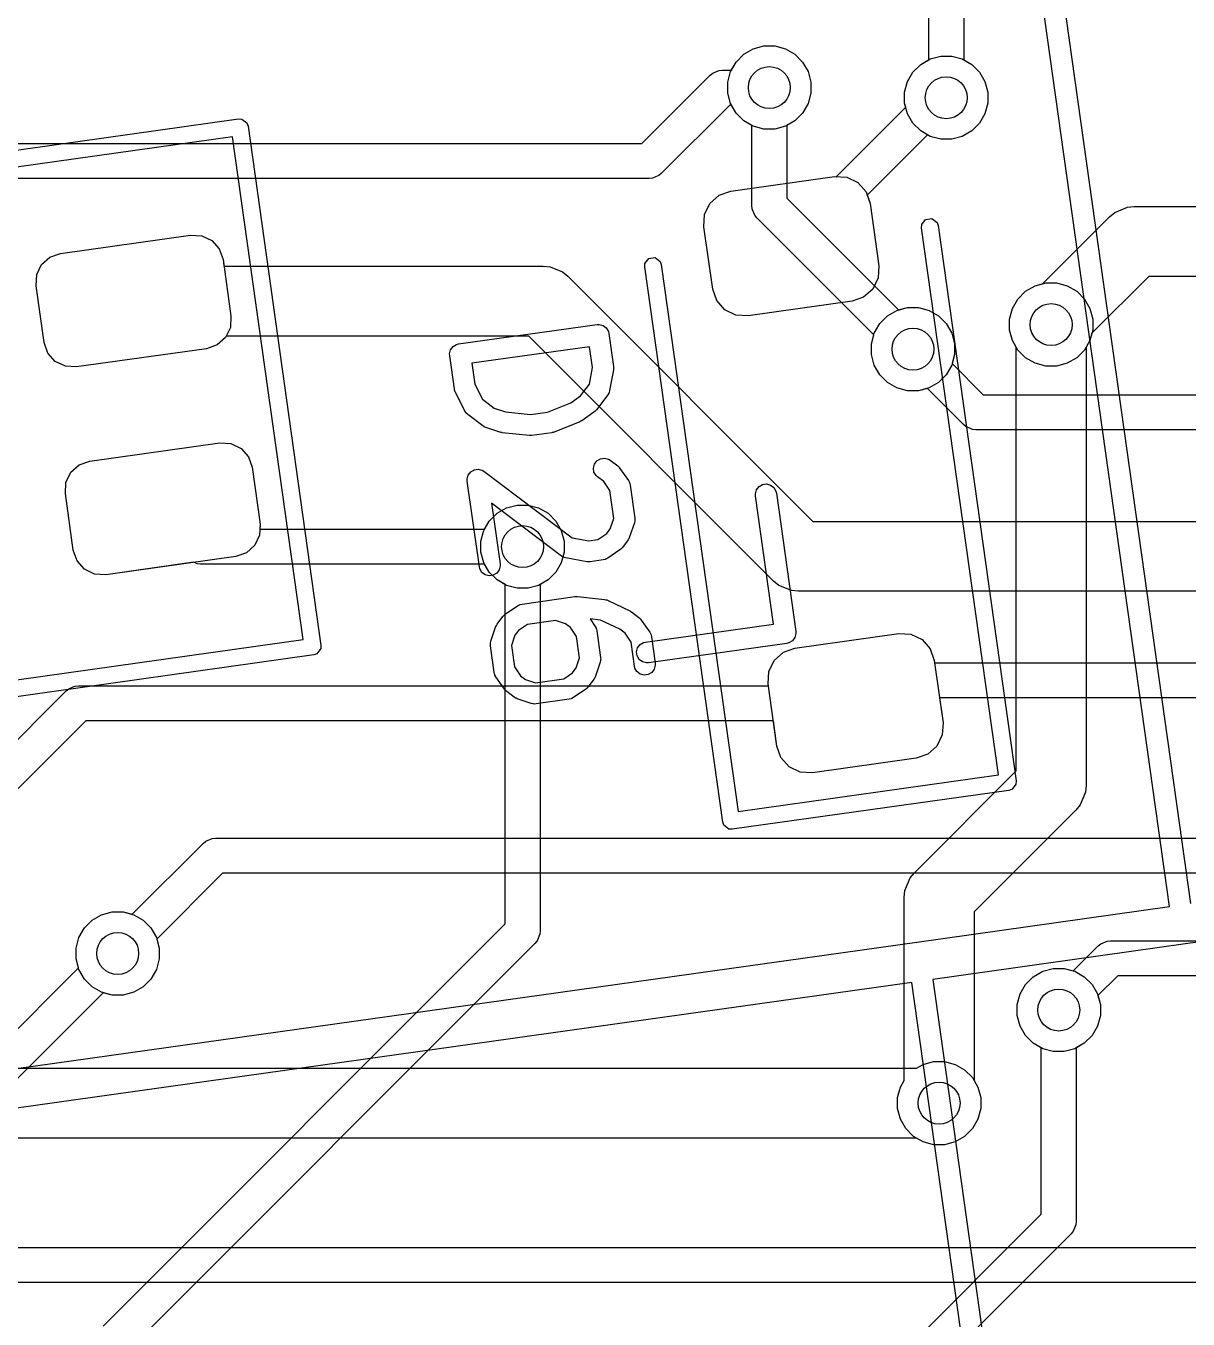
# Model space of a CAD drawing. Header units: millimetres. Extents: x 14 to 286, y -133 to -45.
# Drawn here: x 191.42 to 199.74, y -72.34 to -63.09 of the extents above; entities that cross this region are included whole.
import ezdxf

# ---------------------------------------------------------------- set-up
doc = ezdxf.new("R2010")
doc.units = ezdxf.units.MM
for name, color, linetype, true_color in [('B.Cu', 153, 'CONTINUOUS', 0x4d7fc4), ('F.Cu', 13, 'CONTINUOUS', 0xc83434), ('F.Mask', 201, 'CONTINUOUS', 0xd864ff), ('F.Paste', 253, 'CONTINUOUS', 0xb4a09a), ('F.Silkscreen', 41, 'CONTINUOUS', 0xf2eda1), ('User.Drawings', 9, 'CONTINUOUS', 0xc2c2c2)]:
    doc.layers.add(name, color=color, linetype=linetype, true_color=true_color)

msp = doc.modelspace()

# ---------------------------------------------------------------- linework, layer by layer
at = {"layer": 'B.Cu', "linetype": 'CONTINUOUS'}
for p, q in [((198.133, -61.4715), (198.133, -63.332822)), ((197.883, -63.332822), (197.883, -61.523276)), ((196.559672, -63.293494), (196.627495, -63.254336)), ((196.627495, -63.254336), (196.703142, -63.234067)), ((196.703142, -63.234067), (196.781458, -63.234067)), ((196.781458, -63.234067), (196.857105, -63.254336)), ((196.857105, -63.254336), (196.924928, -63.293494)), ((196.504294, -63.348872), (196.559672, -63.293494)), ((196.924928, -63.293494), (196.980306, -63.348872)), ((197.825372, -63.366094), (197.883, -63.332822)), ((198.133, -63.332822), (198.190628, -63.366094)), ((196.444867, -63.492342), (196.465136, -63.416695)), ((196.465136, -63.416695), (196.504294, -63.348872)), ((196.980306, -63.348872), (197.019464, -63.416695)), ((197.019464, -63.416695), (197.039733, -63.492342)), ((197.730836, -63.489295), (197.769994, -63.421472)), ((197.769994, -63.421472), (197.825372, -63.366094)), ((198.190628, -63.366094), (198.246006, -63.421472)), ((198.246006, -63.421472), (198.285164, -63.489295)), ((196.444867, -63.570658), (196.444867, -63.492342)), ((197.039733, -63.492342), (197.039733, -63.570658)), ((197.710567, -63.564942), (197.730836, -63.489295)), ((198.285164, -63.489295), (198.305433, -63.564942)), ((196.465136, -63.646305), (196.444867, -63.570658)), ((197.039733, -63.570658), (197.019464, -63.646305)), ((197.710567, -63.643258), (197.710567, -63.564942)), ((198.305433, -63.564942), (198.305433, -63.643258)), ((196.504294, -63.714128), (196.465136, -63.646305)), ((196.559672, -63.769506), (196.504294, -63.714128)), ((196.980306, -63.714128), (196.924928, -63.769506)), ((197.019464, -63.646305), (196.980306, -63.714128)), ((197.730836, -63.718905), (197.710567, -63.643258)), ((198.305433, -63.643258), (198.285164, -63.718905)), ((196.6173, -63.802777), (196.559672, -63.769506)), ((196.6173, -64.3743), (196.6173, -63.802777)), ((196.924928, -63.769506), (196.8673, -63.802777)), ((196.8673, -63.802777), (196.8673, -64.322524)), ((197.769994, -63.786728), (197.730836, -63.718905)), ((197.825372, -63.842106), (197.769994, -63.786728)), ((198.246006, -63.786728), (198.190628, -63.842106)), ((198.285164, -63.718905), (198.246006, -63.786728)), ((197.893195, -63.881264), (197.825372, -63.842106)), ((197.968842, -63.901533), (197.893195, -63.881264)), ((198.047158, -63.901533), (197.968842, -63.901533)), ((198.122805, -63.881264), (198.047158, -63.901533)), ((198.190628, -63.842106), (198.122805, -63.881264)), ((196.8673, -64.322524), (197.666765, -65.121989)), ((196.619702, -64.398686), (196.6173, -64.3743)), ((196.619702, -64.398687), (196.619702, -64.398686)), ((196.622977, -64.406592), (196.619702, -64.398687)), ((196.638366, -64.443746), (196.622977, -64.406592)), ((196.638371, -64.443751), (196.638366, -64.443746)), ((196.653912, -64.462688), (196.638371, -64.443751)), ((197.489989, -65.298765), (196.653912, -64.462688)), ((198.520694, -65.043672), (198.576072, -64.988294)), ((198.576072, -64.988294), (198.643895, -64.949136)), ((198.643895, -64.949136), (198.719542, -64.928867)), ((198.719542, -64.928867), (198.797858, -64.928867)), ((198.797858, -64.928867), (198.873505, -64.949136)), ((198.873505, -64.949136), (198.941328, -64.988294)), ((198.941328, -64.988294), (198.996706, -65.043672)), ((197.666765, -65.121989), (197.731042, -65.104767)), ((197.731042, -65.104767), (197.809358, -65.104767)), ((197.809358, -65.104767), (197.885005, -65.125036)), ((198.481536, -65.111495), (198.520694, -65.043672)), ((198.996706, -65.043672), (199.035864, -65.111495)), ((197.885005, -65.125036), (197.952828, -65.164194)), ((197.952828, -65.164194), (198.008206, -65.219572)), ((198.461267, -65.187142), (198.481536, -65.111495)), ((198.461267, -65.265458), (198.461267, -65.187142)), ((199.035864, -65.111495), (199.056133, -65.187142)), ((199.056133, -65.187142), (199.056133, -65.265458)), ((198.008206, -65.219572), (198.047364, -65.287395)), ((198.047364, -65.287395), (198.067633, -65.363042)), ((198.481536, -65.341105), (198.461267, -65.265458)), ((199.056133, -65.265458), (199.035864, -65.341105)), ((197.472767, -65.363042), (197.489989, -65.298765)), ((197.472767, -65.441358), (197.472767, -65.363042)), ((198.067633, -65.363042), (198.067633, -65.441358)), ((198.5087, -65.388153), (198.481536, -65.341105)), ((199.035864, -65.341105), (199.0087, -65.388153)), ((197.493036, -65.517005), (197.472767, -65.441358)), ((198.067633, -65.441358), (198.047364, -65.517005)), ((198.5087, -68.417346), (198.5087, -65.388153)), ((199.0087, -65.388153), (199.0087, -68.5209)), ((197.532194, -65.584828), (197.493036, -65.517005)), ((198.047364, -65.517005), (198.008206, -65.584828)), ((197.587572, -65.640206), (197.532194, -65.584828)), ((197.655395, -65.679364), (197.587572, -65.640206)), ((197.952828, -65.640206), (197.885005, -65.679364)), ((198.008206, -65.584828), (197.952828, -65.640206)), ((197.731042, -65.699633), (197.655395, -65.679364)), ((197.809358, -65.699633), (197.731042, -65.699633)), ((197.885005, -65.679364), (197.809358, -65.699633)), ((194.739094, -66.631472), (194.794472, -66.576094)), ((194.794472, -66.576094), (194.862295, -66.536936)), ((194.862295, -66.536936), (194.937942, -66.516667)), ((194.937942, -66.516667), (195.016258, -66.516667)), ((195.016258, -66.516667), (195.091905, -66.536936)), ((195.091905, -66.536936), (195.159728, -66.576094)), ((195.159728, -66.576094), (195.215106, -66.631472)), ((194.699936, -66.699295), (194.739094, -66.631472)), ((195.215106, -66.631472), (195.254264, -66.699295)), ((194.679667, -66.774942), (194.699936, -66.699295)), ((195.254264, -66.699295), (195.274533, -66.774942)), ((194.679667, -66.853258), (194.679667, -66.774942)), ((194.699936, -66.928905), (194.679667, -66.853258)), ((195.274533, -66.853258), (195.254264, -66.928905)), ((195.274533, -66.774942), (195.274533, -66.853258)), ((194.739094, -66.996728), (194.699936, -66.928905)), ((195.254264, -66.928905), (195.215106, -66.996728)), ((194.794472, -67.052106), (194.739094, -66.996728)), ((195.215106, -66.996728), (195.159728, -67.052106)), ((194.8521, -67.085377), (194.794472, -67.052106)), ((194.8521, -69.511124), (194.8521, -67.085377)), ((195.159728, -67.052106), (195.1021, -67.085377)), ((195.1021, -67.085377), (195.1021, -69.5629)), ((197.780323, -69.145723), (198.5087, -68.417346)), ((199.0087, -68.5209), (199.003897, -68.569662)), ((199.003897, -68.569672), (198.966568, -68.659792)), ((199.003897, -68.569662), (199.003897, -68.569672)), ((198.935477, -68.697676), (198.2071, -69.426053)), ((198.966568, -68.659792), (198.935477, -68.697676)), ((197.749237, -69.183602), (197.780323, -69.145723)), ((197.711904, -69.273727), (197.749233, -69.183607)), ((197.749233, -69.183607), (197.749237, -69.183602)), ((197.7071, -69.3225), (197.711904, -69.273727)), ((197.7071, -70.631746), (197.7071, -69.3225)), ((191.897872, -69.485594), (191.965695, -69.446436)), ((191.965695, -69.446436), (192.041342, -69.426167)), ((192.041342, -69.426167), (192.119658, -69.426167)), ((192.119658, -69.426167), (192.195305, -69.446436)), ((192.195305, -69.446436), (192.263128, -69.485594)), ((198.2071, -69.426053), (198.2071, -70.631746)), ((191.803336, -69.608795), (191.842494, -69.540972)), ((191.842494, -69.540972), (191.897872, -69.485594)), ((191.975534, -72.387689), (194.8521, -69.511124)), ((192.263128, -69.485594), (192.318506, -69.540972)), ((192.318506, -69.540972), (192.357664, -69.608795)), ((191.783067, -69.684442), (191.803336, -69.608795)), ((192.357664, -69.608795), (192.377933, -69.684442)), ((195.081028, -69.632351), (195.065488, -69.651288)), ((195.081034, -69.632346), (195.081028, -69.632351)), ((195.098521, -69.590128), (195.081034, -69.632346)), ((195.099698, -69.587287), (195.098521, -69.590128)), ((195.1021, -69.5629), (195.099698, -69.587286)), ((195.099698, -69.587286), (195.099698, -69.587287)), ((191.783067, -69.762758), (191.783067, -69.684442)), ((195.065488, -69.651288), (192.15231, -72.564465)), ((192.377933, -69.684442), (192.377933, -69.762758)), ((191.800289, -69.827033), (191.783067, -69.762758)), ((192.377933, -69.762758), (192.357664, -69.838405)), ((189.840112, -71.787212), (191.800289, -69.827033)), ((192.318506, -69.906228), (192.263128, -69.961606)), ((192.357664, -69.838405), (192.318506, -69.906228)), ((198.575294, -69.945372), (198.630672, -69.889994)), ((198.630672, -69.889994), (198.698495, -69.850836)), ((198.698495, -69.850836), (198.774142, -69.830567)), ((198.774142, -69.830567), (198.852458, -69.830567)), ((198.852458, -69.830567), (198.928105, -69.850836)), ((198.928105, -69.850836), (198.995928, -69.889994)), ((198.995928, -69.889994), (199.051306, -69.945372)), ((191.977066, -70.00381), (190.0535, -71.927376)), ((192.041342, -70.021033), (191.977066, -70.00381)), ((192.195305, -70.000764), (192.119658, -70.021033)), ((192.263128, -69.961606), (192.195305, -70.000764)), ((198.536136, -70.013195), (198.575294, -69.945372)), ((199.051306, -69.945372), (199.090464, -70.013195)), ((192.119658, -70.021033), (192.041342, -70.021033)), ((198.515867, -70.088842), (198.536136, -70.013195)), ((198.515867, -70.167158), (198.515867, -70.088842)), ((199.090464, -70.013195), (199.110733, -70.088842)), ((199.110733, -70.088842), (199.110733, -70.167158)), ((198.536136, -70.242805), (198.515867, -70.167158)), ((199.110733, -70.167158), (199.090464, -70.242805)), ((198.575294, -70.310628), (198.536136, -70.242805)), ((199.090464, -70.242805), (199.051306, -70.310628)), ((198.630672, -70.366006), (198.575294, -70.310628)), ((198.6883, -70.399277), (198.630672, -70.366006)), ((198.995928, -70.366006), (198.9383, -70.399277)), ((199.051306, -70.310628), (198.995928, -70.366006)), ((198.6883, -71.587423), (198.6883, -70.399277)), ((198.9383, -70.399277), (198.9383, -71.6392)), ((197.679936, -70.678795), (197.7071, -70.631746)), ((198.2071, -70.631746), (198.234264, -70.678795)), ((197.659667, -70.754442), (197.679936, -70.678795)), ((198.234264, -70.678795), (198.254533, -70.754442)), ((197.659667, -70.832758), (197.659667, -70.754442)), ((197.679936, -70.908405), (197.659667, -70.832758)), ((198.254533, -70.832758), (198.234264, -70.908405)), ((198.254533, -70.754442), (198.254533, -70.832758)), ((197.719094, -70.976228), (197.679936, -70.908405)), ((198.234264, -70.908405), (198.195106, -70.976228)), ((197.774472, -71.031606), (197.719094, -70.976228)), ((198.195106, -70.976228), (198.139728, -71.031606)), ((197.842295, -71.070764), (197.774472, -71.031606)), ((197.917942, -71.091033), (197.842295, -71.070764)), ((197.996258, -71.091033), (197.917942, -71.091033)), ((198.071905, -71.070764), (197.996258, -71.091033)), ((198.139728, -71.031606), (198.071905, -71.070764)), ((197.586512, -72.689212), (198.6883, -71.587423)), ((198.935898, -71.663587), (198.917234, -71.708646)), ((198.9383, -71.6392), (198.935898, -71.663586)), ((198.935898, -71.663586), (198.935898, -71.663587)), ((198.901689, -71.727588), (197.7999, -72.829376)), ((198.917234, -71.708646), (198.901689, -71.727588))]:
    msp.add_line(p, q, dxfattribs=at)
at = {"layer": 'B.Cu'}
for centre in [(196.7423, -63.5315), (198.008, -63.6041), (198.7587, -65.2263), (197.7702, -65.4022), (194.9771, -66.8141), (192.0805, -69.7236), (198.8133, -70.128), (197.9571, -70.7936)]:
    msp.add_circle(centre, 0.15, dxfattribs=at)
at = {"layer": 'F.Cu', "linetype": 'CONTINUOUS'}
for p, q in [((196.559672, -63.293494), (196.627495, -63.254336)), ((196.627495, -63.254336), (196.703142, -63.234067)), ((196.703142, -63.234067), (196.781458, -63.234067)), ((196.781458, -63.234067), (196.857105, -63.254336)), ((196.857105, -63.254336), (196.924928, -63.293494)), ((196.504294, -63.348872), (196.559672, -63.293494)), ((196.924928, -63.293494), (196.980306, -63.348872)), ((197.825372, -63.366094), (197.893195, -63.326936)), ((197.893195, -63.326936), (197.968842, -63.306667)), ((197.968842, -63.306667), (198.047158, -63.306667)), ((198.047158, -63.306667), (198.122805, -63.326936)), ((198.122805, -63.326936), (198.190628, -63.366094)), ((196.319211, -63.443112), (196.338153, -63.427567)), ((196.338153, -63.427567), (196.338154, -63.427566)), ((196.338154, -63.427566), (196.365353, -63.4163)), ((196.365353, -63.4163), (196.383213, -63.408902)), ((196.383213, -63.408902), (196.383214, -63.408902)), ((196.383214, -63.408902), (196.4076, -63.4065)), ((196.4076, -63.4065), (196.471022, -63.4065)), ((196.471022, -63.4065), (196.504294, -63.348872)), ((196.980306, -63.348872), (197.019464, -63.416695)), ((197.019464, -63.416695), (197.039733, -63.492342)), ((197.730836, -63.489295), (197.769994, -63.421472)), ((197.769994, -63.421472), (197.825372, -63.366094)), ((198.190628, -63.366094), (198.246006, -63.421472)), ((198.246006, -63.421472), (198.285164, -63.489295)), ((195.831224, -63.9311), (196.319211, -63.443112)), ((197.039733, -63.492342), (197.039733, -63.570658)), ((197.710567, -63.564942), (197.730836, -63.489295)), ((198.285164, -63.489295), (198.305433, -63.564942)), ((197.039733, -63.570658), (197.019464, -63.646305)), ((197.710567, -63.643258), (197.710567, -63.564942)), ((198.305433, -63.564942), (198.305433, -63.643258)), ((196.459377, -63.6565), (195.971388, -64.144488)), ((196.471022, -63.6565), (196.459377, -63.6565)), ((196.504294, -63.714128), (196.471022, -63.6565)), ((196.559672, -63.769506), (196.504294, -63.714128)), ((196.980306, -63.714128), (196.924928, -63.769506)), ((197.019464, -63.646305), (196.980306, -63.714128)), ((197.220811, -64.168912), (197.718153, -63.67157)), ((197.718153, -63.67157), (197.710567, -63.643258)), ((198.305433, -63.643258), (198.285164, -63.718905)), ((196.627495, -63.808664), (196.559672, -63.769506)), ((196.703142, -63.828933), (196.627495, -63.808664)), ((196.857105, -63.808664), (196.781458, -63.828933)), ((196.924928, -63.769506), (196.857105, -63.808664)), ((198.246006, -63.786728), (198.190628, -63.842106)), ((198.285164, -63.718905), (198.246006, -63.786728)), ((196.781458, -63.828933), (196.703142, -63.828933)), ((197.873425, -63.86985), (197.442587, -64.300688)), ((197.893195, -63.881264), (197.873425, -63.86985)), ((197.968842, -63.901533), (197.893195, -63.881264)), ((198.047158, -63.901533), (197.968842, -63.901533)), ((198.122805, -63.881264), (198.047158, -63.901533)), ((198.190628, -63.842106), (198.122805, -63.881264)), ((187.7424, -63.9311), (195.831224, -63.9311)), ((195.907386, -64.178698), (195.883, -64.1811)), ((195.907387, -64.178698), (195.907386, -64.178698)), ((195.927417, -64.170401), (195.907387, -64.178698)), ((195.952446, -64.160034), (195.927417, -64.170401)), ((195.952451, -64.160028), (195.952446, -64.160034)), ((195.971388, -64.144488), (195.952451, -64.160028)), ((196.466386, -64.272627), (197.209087, -64.168247)), ((197.209087, -64.168247), (197.220811, -64.168912)), ((195.883, -64.1811), (187.794176, -64.1811)), ((196.383503, -64.301571), (196.466386, -64.272627)), ((196.279866, -64.439102), (196.318007, -64.360029)), ((196.318007, -64.360029), (196.383503, -64.301571)), ((197.442587, -64.300688), (197.463211, -64.359744)), ((197.463211, -64.359744), (197.525839, -64.805364)), ((196.274889, -64.526752), (196.279866, -64.439102)), ((198.69637, -64.935075), (199.176324, -64.455123)), ((199.176324, -64.455123), (199.214208, -64.424032)), ((199.214208, -64.424032), (199.304328, -64.386703)), ((199.304328, -64.386703), (199.304337, -64.386703)), ((199.304337, -64.386703), (199.3531, -64.3819)), ((199.3531, -64.3819), (205.242956, -64.3819)), ((196.337517, -64.972372), (196.274889, -64.526752)), ((191.671614, -64.717453), (192.602466, -64.586631)), ((192.602466, -64.586631), (192.682324, -64.591166)), ((192.682324, -64.591166), (192.754369, -64.625915)), ((192.754369, -64.625915), (192.80763, -64.68559)), ((191.596099, -64.743825), (191.671614, -64.717453)), ((192.80763, -64.68559), (192.834001, -64.761105)), ((191.501675, -64.869131), (191.536424, -64.797086)), ((191.536424, -64.797086), (191.596099, -64.743825)), ((192.834001, -64.761105), (192.840606, -64.8081)), ((192.840606, -64.8081), (195.1247, -64.8081)), ((195.1247, -64.8081), (195.173473, -64.812904)), ((195.173473, -64.812904), (195.263593, -64.850233)), ((197.525839, -64.805364), (197.520862, -64.893014)), ((191.49714, -64.948989), (191.501675, -64.869131)), ((195.263593, -64.850233), (195.263597, -64.850237)), ((195.263597, -64.850237), (195.301477, -64.881323)), ((195.301477, -64.881323), (197.053554, -66.6334)), ((197.520862, -64.893014), (197.482721, -64.972087)), ((199.456653, -64.8819), (199.049924, -65.288629)), ((205.259394, -64.8819), (199.456653, -64.8819)), ((191.554201, -65.354999), (191.49714, -64.948989)), ((196.366461, -65.055255), (196.337517, -64.972372)), ((197.482721, -64.972087), (197.417225, -65.030545)), ((198.520694, -65.043672), (198.576072, -64.988294)), ((198.576072, -64.988294), (198.643895, -64.949136)), ((198.643895, -64.949136), (198.69637, -64.935075)), ((196.424919, -65.120751), (196.366461, -65.055255)), ((197.334342, -65.059489), (196.591641, -65.163869)), ((197.417225, -65.030545), (197.334342, -65.059489)), ((197.655395, -65.125036), (197.731042, -65.104767)), ((197.731042, -65.104767), (197.809358, -65.104767)), ((197.809358, -65.104767), (197.885005, -65.125036)), ((198.481536, -65.111495), (198.520694, -65.043672)), ((196.503992, -65.158892), (196.424919, -65.120751)), ((196.591641, -65.163869), (196.503992, -65.158892)), ((197.532194, -65.219572), (197.587572, -65.164194)), ((197.587572, -65.164194), (197.655395, -65.125036)), ((197.885005, -65.125036), (197.952828, -65.164194)), ((197.952828, -65.164194), (198.008206, -65.219572)), ((198.461267, -65.187142), (198.481536, -65.111495)), ((198.461267, -65.265458), (198.461267, -65.187142)), ((197.472767, -65.363042), (197.493036, -65.287395)), ((197.493036, -65.287395), (197.532194, -65.219572)), ((198.008206, -65.219572), (198.047364, -65.287395)), ((198.047364, -65.287395), (198.067633, -65.363042)), ((198.481536, -65.341105), (198.461267, -65.265458)), ((199.049924, -65.288629), (199.035864, -65.341105)), ((191.580572, -65.430514), (191.554201, -65.354999)), ((192.792103, -65.372279), (192.716588, -65.398651)), ((192.851778, -65.319018), (192.792103, -65.372279)), ((192.857044, -65.3081), (192.851778, -65.319018)), ((195.021146, -65.3081), (192.857044, -65.3081)), ((196.773223, -67.060177), (195.021146, -65.3081)), ((197.472767, -65.441358), (197.472767, -65.363042)), ((198.067633, -65.363042), (198.067633, -65.441358)), ((198.520694, -65.408928), (198.481536, -65.341105)), ((199.035864, -65.341105), (198.996706, -65.408928)), ((191.633833, -65.490189), (191.580572, -65.430514)), ((192.716588, -65.398651), (191.785736, -65.529473)), ((197.493036, -65.517005), (197.472767, -65.441358)), ((198.067633, -65.441358), (198.05041, -65.505634)), ((198.576072, -65.464306), (198.520694, -65.408928)), ((198.643895, -65.503464), (198.576072, -65.464306)), ((198.941328, -65.464306), (198.873505, -65.503464)), ((198.996706, -65.408928), (198.941328, -65.464306)), ((191.705878, -65.524938), (191.633833, -65.490189)), ((191.785736, -65.529473), (191.705878, -65.524938)), ((197.532194, -65.584828), (197.493036, -65.517005)), ((198.05041, -65.505634), (198.272777, -65.728)), ((198.719542, -65.523733), (198.643895, -65.503464)), ((198.797858, -65.523733), (198.719542, -65.523733)), ((198.873505, -65.503464), (198.797858, -65.523733)), ((197.587572, -65.640206), (197.532194, -65.584828)), ((197.655395, -65.679364), (197.587572, -65.640206)), ((197.731042, -65.699633), (197.655395, -65.679364)), ((197.809358, -65.699633), (197.731042, -65.699633)), ((197.873634, -65.68241), (197.809358, -65.699633)), ((198.132611, -65.941388), (197.873634, -65.68241)), ((198.272777, -65.728), (209.695824, -65.728)), ((198.151553, -65.956933), (198.132611, -65.941388)), ((198.151554, -65.956934), (198.151553, -65.956933)), ((198.177949, -65.967866), (198.151554, -65.956934)), ((198.196613, -65.975598), (198.177949, -65.967866)), ((198.196614, -65.975598), (198.196613, -65.975598)), ((198.221, -65.978), (198.196614, -65.975598)), ((209.7476, -65.978), (198.221, -65.978)), ((191.880373, -66.202855), (192.811225, -66.072033)), ((192.811225, -66.072033), (192.891083, -66.076568)), ((192.891083, -66.076568), (192.963128, -66.111317)), ((192.963128, -66.111317), (193.016389, -66.170992)), ((191.804858, -66.229227), (191.880373, -66.202855)), ((193.016389, -66.170992), (193.04276, -66.246507)), ((191.710434, -66.354533), (191.745183, -66.282488)), ((191.745183, -66.282488), (191.804858, -66.229227)), ((193.04276, -66.246507), (193.099821, -66.652517)), ((191.705899, -66.434391), (191.710434, -66.354533)), ((191.76296, -66.840401), (191.705899, -66.434391)), ((194.739094, -66.631472), (194.794472, -66.576094)), ((194.794472, -66.576094), (194.862295, -66.536936)), ((194.862295, -66.536936), (194.937942, -66.516667)), ((194.937942, -66.516667), (195.016258, -66.516667)), ((195.016258, -66.516667), (195.091905, -66.536936)), ((195.091905, -66.536936), (195.159728, -66.576094)), ((195.159728, -66.576094), (195.215106, -66.631472)), ((193.099821, -66.652517), (193.097744, -66.6891)), ((194.705822, -66.6891), (194.739094, -66.631472)), ((195.215106, -66.631472), (195.254264, -66.699295)), ((197.053554, -66.6334), (212.907646, -66.6334)), ((193.097744, -66.6891), (194.705822, -66.6891)), ((195.254264, -66.699295), (195.274533, -66.774942)), ((191.789331, -66.915916), (191.76296, -66.840401)), ((195.274533, -66.853258), (195.254264, -66.928905)), ((195.274533, -66.774942), (195.274533, -66.853258)), ((191.842592, -66.975591), (191.789331, -66.915916)), ((192.624196, -66.926376), (191.994495, -67.014875)), ((192.649113, -66.936698), (192.624196, -66.926376)), ((192.649114, -66.936698), (192.649113, -66.936698)), ((192.6735, -66.9391), (192.649114, -66.936698)), ((194.705822, -66.9391), (192.6735, -66.9391)), ((194.739094, -66.996728), (194.705822, -66.9391)), ((195.254264, -66.928905), (195.215106, -66.996728)), ((191.914637, -67.01034), (191.842592, -66.975591)), ((191.994495, -67.014875), (191.914637, -67.01034)), ((194.794472, -67.052106), (194.739094, -66.996728)), ((195.215106, -66.996728), (195.159728, -67.052106)), ((194.862295, -67.091264), (194.794472, -67.052106)), ((194.937942, -67.111533), (194.862295, -67.091264)), ((195.016258, -67.111533), (194.937942, -67.111533)), ((195.091905, -67.091264), (195.016258, -67.111533)), ((195.159728, -67.052106), (195.091905, -67.091264)), ((196.811102, -67.091262), (196.773223, -67.060177)), ((196.811107, -67.091267), (196.811102, -67.091262)), ((196.901227, -67.128596), (196.811107, -67.091267)), ((196.95, -67.1334), (196.901227, -67.128596)), ((212.907646, -67.1334), (196.95, -67.1334)), ((196.925658, -67.540511), (197.668359, -67.436131)), ((197.668359, -67.436131), (197.756008, -67.441108)), ((197.756008, -67.441108), (197.835081, -67.479249)), ((197.835081, -67.479249), (197.893539, -67.544745)), ((196.777279, -67.627913), (196.842775, -67.569455)), ((196.842775, -67.569455), (196.925658, -67.540511)), ((197.893539, -67.544745), (197.922483, -67.627628)), ((196.739138, -67.706986), (196.777279, -67.627913)), ((197.922483, -67.627628), (197.925079, -67.6461)), ((197.925079, -67.6461), (213.880624, -67.6461)), ((196.734161, -67.794636), (196.739138, -67.706986)), ((188.928524, -70.6289), (191.711911, -67.845512)), ((191.711911, -67.845512), (191.730853, -67.829967)), ((191.730853, -67.829967), (191.730854, -67.829966)), ((191.730854, -67.829966), (191.76188, -67.817115)), ((191.76188, -67.817115), (191.775913, -67.811302)), ((191.775913, -67.811302), (191.775914, -67.811302)), ((191.775914, -67.811302), (191.8003, -67.8089)), ((191.8003, -67.8089), (196.736166, -67.8089)), ((196.736166, -67.8089), (196.734161, -67.794636)), ((213.9324, -67.8961), (197.960214, -67.8961)), ((197.960214, -67.8961), (197.985111, -68.073248)), ((191.852077, -68.0589), (189.068688, -70.842288)), ((196.771301, -68.0589), (191.852077, -68.0589)), ((196.796789, -68.240256), (196.771301, -68.0589)), ((197.985111, -68.073248), (197.980134, -68.160898)), ((196.825733, -68.323139), (196.796789, -68.240256)), ((197.941993, -68.239971), (197.876497, -68.298429)), ((197.980134, -68.160898), (197.941993, -68.239971)), ((196.884191, -68.388635), (196.825733, -68.323139)), ((197.793614, -68.327373), (197.050913, -68.431753)), ((197.876497, -68.298429), (197.793614, -68.327373)), ((196.963264, -68.426776), (196.884191, -68.388635)), ((197.050913, -68.431753), (196.963264, -68.426776)), ((192.183934, -69.443389), (192.691212, -68.936111)), ((192.691212, -68.936111), (192.710154, -68.920566)), ((192.710154, -68.920566), (192.755214, -68.901902)), ((192.755214, -68.901902), (192.7796, -68.8995)), ((192.7796, -68.8995), (225.418824, -68.8995)), ((192.831377, -69.1495), (192.36071, -69.620165)), ((225.4706, -69.1495), (192.831377, -69.1495)), ((191.897872, -69.485594), (191.965695, -69.446436)), ((191.965695, -69.446436), (192.041342, -69.426167)), ((192.041342, -69.426167), (192.119658, -69.426167)), ((192.119658, -69.426167), (192.183934, -69.443389)), ((191.803336, -69.608795), (191.842494, -69.540972)), ((191.842494, -69.540972), (191.897872, -69.485594)), ((191.783067, -69.684442), (191.803336, -69.608795)), ((192.36071, -69.620165), (192.377933, -69.684442)), ((199.113754, -69.654166), (199.158814, -69.635502)), ((199.158814, -69.635502), (199.1832, -69.6331)), ((199.1832, -69.6331), (216.661622, -69.6331)), ((191.783067, -69.762758), (191.783067, -69.684442)), ((192.377933, -69.684442), (192.377933, -69.762758)), ((198.916734, -69.847789), (199.094812, -69.669711)), ((199.094812, -69.669711), (199.113754, -69.654166)), ((191.803336, -69.838405), (191.783067, -69.762758)), ((192.377933, -69.762758), (192.357664, -69.838405)), ((191.842494, -69.906228), (191.803336, -69.838405)), ((191.897872, -69.961606), (191.842494, -69.906228)), ((192.318506, -69.906228), (192.263128, -69.961606)), ((192.357664, -69.838405), (192.318506, -69.906228)), ((198.575294, -69.945372), (198.630672, -69.889994)), ((198.630672, -69.889994), (198.698495, -69.850836)), ((198.698495, -69.850836), (198.774142, -69.830567)), ((198.774142, -69.830567), (198.852458, -69.830567)), ((198.852458, -69.830567), (198.916734, -69.847789)), ((199.234977, -69.8831), (199.09351, -70.024565)), ((216.661622, -69.8831), (199.234977, -69.8831)), ((191.965695, -70.000764), (191.897872, -69.961606)), ((192.041342, -70.021033), (191.965695, -70.000764)), ((192.195305, -70.000764), (192.119658, -70.021033)), ((192.263128, -69.961606), (192.195305, -70.000764)), ((198.536136, -70.013195), (198.575294, -69.945372)), ((192.119658, -70.021033), (192.041342, -70.021033)), ((198.515867, -70.088842), (198.536136, -70.013195)), ((198.515867, -70.167158), (198.515867, -70.088842)), ((199.09351, -70.024565), (199.110733, -70.088842)), ((199.110733, -70.088842), (199.110733, -70.167158)), ((198.536136, -70.242805), (198.515867, -70.167158)), ((199.110733, -70.167158), (199.090464, -70.242805)), ((198.575294, -70.310628), (198.536136, -70.242805)), ((199.090464, -70.242805), (199.051306, -70.310628)), ((198.630672, -70.366006), (198.575294, -70.310628)), ((198.698495, -70.405164), (198.630672, -70.366006)), ((198.995928, -70.366006), (198.928105, -70.405164)), ((199.051306, -70.310628), (198.995928, -70.366006)), ((198.774142, -70.425433), (198.698495, -70.405164)), ((198.852458, -70.425433), (198.774142, -70.425433)), ((198.928105, -70.405164), (198.852458, -70.425433)), ((190.204609, -70.5436), (197.795246, -70.5436)), ((197.795246, -70.5436), (197.842295, -70.516436)), ((197.842295, -70.516436), (197.917942, -70.496167)), ((197.917942, -70.496167), (197.996258, -70.496167)), ((197.996258, -70.496167), (198.071905, -70.516436)), ((198.071905, -70.516436), (198.139728, -70.555594)), ((198.139728, -70.555594), (198.195106, -70.610972)), ((198.195106, -70.610972), (198.234264, -70.678795)), ((198.234264, -70.678795), (198.254533, -70.754442)), ((198.254533, -70.832758), (198.234264, -70.908405)), ((198.254533, -70.754442), (198.254533, -70.832758)), ((198.234264, -70.908405), (198.195106, -70.976228)), ((198.195106, -70.976228), (198.139728, -71.031606)), ((197.795246, -71.0436), (190.0432, -71.0436)), ((197.842295, -71.070764), (197.795246, -71.0436)), ((197.917942, -71.091033), (197.842295, -71.070764)), ((197.996258, -71.091033), (197.917942, -71.091033)), ((198.071905, -71.070764), (197.996258, -71.091033)), ((198.139728, -71.031606), (198.071905, -71.070764)), ((166.643976, -71.8255), (206.9502, -71.8255)), ((206.898424, -72.0755), (166.5922, -72.0755))]:
    msp.add_line(p, q, dxfattribs=at)
at = {"layer": 'F.Cu'}
for centre in [(196.7423, -63.5315), (198.008, -63.6041), (198.7587, -65.2263), (197.7702, -65.4022), (194.9771, -66.8141), (192.0805, -69.7236), (198.8133, -70.128), (197.9571, -70.7936)]:
    msp.add_circle(centre, 0.15, dxfattribs=at)
at = {"layer": 'F.Mask', "linetype": 'CONTINUOUS'}
for p, q in [((196.466386, -64.272627), (197.209087, -64.168247)), ((197.209087, -64.168247), (197.296736, -64.173224)), ((197.296736, -64.173224), (197.375809, -64.211365)), ((196.383503, -64.301571), (196.466386, -64.272627)), ((197.375809, -64.211365), (197.434267, -64.276861)), ((196.279866, -64.439102), (196.318007, -64.360029)), ((196.318007, -64.360029), (196.383503, -64.301571)), ((197.434267, -64.276861), (197.463211, -64.359744)), ((197.463211, -64.359744), (197.525839, -64.805364)), ((196.274889, -64.526752), (196.279866, -64.439102)), ((196.337517, -64.972372), (196.274889, -64.526752)), ((191.671614, -64.717453), (192.602466, -64.586631)), ((192.602466, -64.586631), (192.682324, -64.591166)), ((192.682324, -64.591166), (192.754369, -64.625915)), ((192.754369, -64.625915), (192.80763, -64.68559)), ((191.596099, -64.743825), (191.671614, -64.717453)), ((192.80763, -64.68559), (192.834001, -64.761105)), ((191.501675, -64.869131), (191.536424, -64.797086)), ((191.536424, -64.797086), (191.596099, -64.743825)), ((192.834001, -64.761105), (192.891062, -65.167115)), ((197.525839, -64.805364), (197.520862, -64.893014)), ((191.49714, -64.948989), (191.501675, -64.869131)), ((197.520862, -64.893014), (197.482721, -64.972087)), ((191.554201, -65.354999), (191.49714, -64.948989)), ((196.366461, -65.055255), (196.337517, -64.972372)), ((197.482721, -64.972087), (197.417225, -65.030545)), ((196.424919, -65.120751), (196.366461, -65.055255)), ((197.334342, -65.059489), (196.591641, -65.163869)), ((197.417225, -65.030545), (197.334342, -65.059489)), ((192.891062, -65.167115), (192.886527, -65.246973)), ((196.503992, -65.158892), (196.424919, -65.120751)), ((196.591641, -65.163869), (196.503992, -65.158892)), ((192.886527, -65.246973), (192.851778, -65.319018)), ((191.580572, -65.430514), (191.554201, -65.354999)), ((192.792103, -65.372279), (192.716588, -65.398651)), ((192.851778, -65.319018), (192.792103, -65.372279)), ((191.633833, -65.490189), (191.580572, -65.430514)), ((192.716588, -65.398651), (191.785736, -65.529473)), ((191.705878, -65.524938), (191.633833, -65.490189)), ((191.785736, -65.529473), (191.705878, -65.524938)), ((191.880373, -66.202855), (192.811225, -66.072033)), ((192.811225, -66.072033), (192.891083, -66.076568)), ((192.891083, -66.076568), (192.963128, -66.111317)), ((192.963128, -66.111317), (193.016389, -66.170992)), ((191.804858, -66.229227), (191.880373, -66.202855)), ((193.016389, -66.170992), (193.04276, -66.246507)), ((191.710434, -66.354533), (191.745183, -66.282488)), ((191.745183, -66.282488), (191.804858, -66.229227)), ((193.04276, -66.246507), (193.099821, -66.652517)), ((191.705899, -66.434391), (191.710434, -66.354533)), ((191.76296, -66.840401), (191.705899, -66.434391)), ((193.099821, -66.652517), (193.095286, -66.732375)), ((193.095286, -66.732375), (193.060537, -66.80442)), ((191.789331, -66.915916), (191.76296, -66.840401)), ((193.000862, -66.857681), (192.925347, -66.884053)), ((193.060537, -66.80442), (193.000862, -66.857681)), ((191.842592, -66.975591), (191.789331, -66.915916)), ((192.925347, -66.884053), (191.994495, -67.014875)), ((191.914637, -67.01034), (191.842592, -66.975591)), ((191.994495, -67.014875), (191.914637, -67.01034)), ((196.925658, -67.540511), (197.668359, -67.436131)), ((197.668359, -67.436131), (197.756008, -67.441108)), ((197.756008, -67.441108), (197.835081, -67.479249)), ((197.835081, -67.479249), (197.893539, -67.544745)), ((196.777279, -67.627913), (196.842775, -67.569455)), ((196.842775, -67.569455), (196.925658, -67.540511)), ((197.893539, -67.544745), (197.922483, -67.627628)), ((196.739138, -67.706986), (196.777279, -67.627913)), ((197.922483, -67.627628), (197.985111, -68.073248)), ((196.734161, -67.794636), (196.739138, -67.706986)), ((196.796789, -68.240256), (196.734161, -67.794636)), ((197.985111, -68.073248), (197.980134, -68.160898)), ((196.825733, -68.323139), (196.796789, -68.240256)), ((197.941993, -68.239971), (197.876497, -68.298429)), ((197.980134, -68.160898), (197.941993, -68.239971)), ((196.884191, -68.388635), (196.825733, -68.323139)), ((197.793614, -68.327373), (197.050913, -68.431753)), ((197.876497, -68.298429), (197.793614, -68.327373)), ((196.963264, -68.426776), (196.884191, -68.388635)), ((197.050913, -68.431753), (196.963264, -68.426776))]:
    msp.add_line(p, q, dxfattribs=at)
at = {"layer": 'F.Paste', "linetype": 'CONTINUOUS'}
for p, q in [((196.466386, -64.272627), (197.209087, -64.168247)), ((197.209087, -64.168247), (197.296736, -64.173224)), ((197.296736, -64.173224), (197.375809, -64.211365)), ((196.383503, -64.301571), (196.466386, -64.272627)), ((197.375809, -64.211365), (197.434267, -64.276861)), ((196.279866, -64.439102), (196.318007, -64.360029)), ((196.318007, -64.360029), (196.383503, -64.301571)), ((197.434267, -64.276861), (197.463211, -64.359744)), ((197.463211, -64.359744), (197.525839, -64.805364)), ((196.274889, -64.526752), (196.279866, -64.439102)), ((196.337517, -64.972372), (196.274889, -64.526752)), ((191.671614, -64.717453), (192.602466, -64.586631)), ((192.602466, -64.586631), (192.682324, -64.591166)), ((192.682324, -64.591166), (192.754369, -64.625915)), ((192.754369, -64.625915), (192.80763, -64.68559)), ((191.596099, -64.743825), (191.671614, -64.717453)), ((192.80763, -64.68559), (192.834001, -64.761105)), ((191.501675, -64.869131), (191.536424, -64.797086)), ((191.536424, -64.797086), (191.596099, -64.743825)), ((192.834001, -64.761105), (192.891062, -65.167115)), ((197.525839, -64.805364), (197.520862, -64.893014)), ((191.49714, -64.948989), (191.501675, -64.869131)), ((197.520862, -64.893014), (197.482721, -64.972087)), ((191.554201, -65.354999), (191.49714, -64.948989)), ((196.366461, -65.055255), (196.337517, -64.972372)), ((197.482721, -64.972087), (197.417225, -65.030545)), ((196.424919, -65.120751), (196.366461, -65.055255)), ((197.334342, -65.059489), (196.591641, -65.163869)), ((197.417225, -65.030545), (197.334342, -65.059489)), ((192.891062, -65.167115), (192.886527, -65.246973)), ((196.503992, -65.158892), (196.424919, -65.120751)), ((196.591641, -65.163869), (196.503992, -65.158892)), ((192.886527, -65.246973), (192.851778, -65.319018)), ((191.580572, -65.430514), (191.554201, -65.354999)), ((192.792103, -65.372279), (192.716588, -65.398651)), ((192.851778, -65.319018), (192.792103, -65.372279)), ((191.633833, -65.490189), (191.580572, -65.430514)), ((192.716588, -65.398651), (191.785736, -65.529473)), ((191.705878, -65.524938), (191.633833, -65.490189)), ((191.785736, -65.529473), (191.705878, -65.524938)), ((191.880373, -66.202855), (192.811225, -66.072033)), ((192.811225, -66.072033), (192.891083, -66.076568)), ((192.891083, -66.076568), (192.963128, -66.111317)), ((192.963128, -66.111317), (193.016389, -66.170992)), ((191.804858, -66.229227), (191.880373, -66.202855)), ((193.016389, -66.170992), (193.04276, -66.246507)), ((191.710434, -66.354533), (191.745183, -66.282488)), ((191.745183, -66.282488), (191.804858, -66.229227)), ((193.04276, -66.246507), (193.099821, -66.652517)), ((191.705899, -66.434391), (191.710434, -66.354533)), ((191.76296, -66.840401), (191.705899, -66.434391)), ((193.099821, -66.652517), (193.095286, -66.732375)), ((193.095286, -66.732375), (193.060537, -66.80442)), ((191.789331, -66.915916), (191.76296, -66.840401)), ((193.000862, -66.857681), (192.925347, -66.884053)), ((193.060537, -66.80442), (193.000862, -66.857681)), ((191.842592, -66.975591), (191.789331, -66.915916)), ((192.925347, -66.884053), (191.994495, -67.014875)), ((191.914637, -67.01034), (191.842592, -66.975591)), ((191.994495, -67.014875), (191.914637, -67.01034)), ((196.925658, -67.540511), (197.668359, -67.436131)), ((197.668359, -67.436131), (197.756008, -67.441108)), ((197.756008, -67.441108), (197.835081, -67.479249)), ((197.835081, -67.479249), (197.893539, -67.544745)), ((196.777279, -67.627913), (196.842775, -67.569455)), ((196.842775, -67.569455), (196.925658, -67.540511)), ((197.893539, -67.544745), (197.922483, -67.627628)), ((196.739138, -67.706986), (196.777279, -67.627913)), ((197.922483, -67.627628), (197.985111, -68.073248)), ((196.734161, -67.794636), (196.739138, -67.706986)), ((196.796789, -68.240256), (196.734161, -67.794636)), ((197.985111, -68.073248), (197.980134, -68.160898)), ((196.825733, -68.323139), (196.796789, -68.240256)), ((197.941993, -68.239971), (197.876497, -68.298429)), ((197.980134, -68.160898), (197.941993, -68.239971)), ((196.884191, -68.388635), (196.825733, -68.323139)), ((197.793614, -68.327373), (197.050913, -68.431753)), ((197.876497, -68.298429), (197.793614, -68.327373)), ((196.963264, -68.426776), (196.884191, -68.388635)), ((197.050913, -68.431753), (196.963264, -68.426776))]:
    msp.add_line(p, q, dxfattribs=at)
at = {"layer": 'F.Silkscreen', "linetype": 'CONTINUOUS'}
for p, q in [((185.716222, -64.771813), (192.945179, -63.75585)), ((192.945179, -63.75585), (192.968552, -63.757177)), ((192.968552, -63.757177), (193.005227, -63.784814)), ((193.005227, -63.784814), (193.012945, -63.806916)), ((193.012945, -63.806916), (193.534844, -67.520421)), ((192.902463, -63.883032), (185.792338, -64.882294)), ((193.407661, -67.477705), (192.902463, -63.883032)), ((197.831215, -64.535235), (197.832542, -64.511862)), ((198.38095, -68.446796), (197.831215, -64.535235)), ((197.832542, -64.511862), (197.860179, -64.475187)), ((197.860179, -64.475187), (197.905654, -64.468796)), ((197.905654, -64.468796), (197.942329, -64.496433)), ((197.942329, -64.496433), (197.950047, -64.518535)), ((197.950047, -64.518535), (198.508133, -68.489511)), ((195.85068, -64.813581), (195.852007, -64.790208)), ((196.408764, -68.784556), (195.85068, -64.813581)), ((195.852007, -64.790208), (195.879644, -64.753533)), ((195.879644, -64.753533), (195.925119, -64.747142)), ((195.925119, -64.747142), (195.961794, -64.774779)), ((195.961794, -64.774779), (195.969512, -64.796881)), ((195.969512, -64.796881), (196.519245, -68.708439)), ((194.519637, -65.364906), (195.509905, -65.225733)), ((195.509905, -65.225733), (195.524595, -65.225123)), ((195.524595, -65.225123), (195.552927, -65.232451)), ((195.552927, -65.232451), (195.576297, -65.250062)), ((195.576297, -65.250062), (195.59115, -65.275276)), ((195.59115, -65.275276), (195.594613, -65.289565)), ((195.594613, -65.289565), (195.627749, -65.525343)), ((194.480134, -65.383222), (194.505348, -65.368369)), ((194.505348, -65.368369), (194.519637, -65.364906)), ((194.455195, -65.434924), (194.462523, -65.406592)), ((194.455805, -65.449614), (194.455195, -65.434924)), ((194.488941, -65.685392), (194.455805, -65.449614)), ((194.462523, -65.406592), (194.480134, -65.383222)), ((195.45651, -65.38471), (194.614782, -65.503008)), ((195.477515, -65.534165), (195.45651, -65.38471)), ((194.614782, -65.503008), (194.635787, -65.652462)), ((195.455652, -65.652879), (195.477515, -65.534165)), ((195.627239, -65.549365), (195.599966, -65.697459)), ((195.627862, -65.541948), (195.627239, -65.549365)), ((195.627749, -65.525343), (195.628057, -65.532778)), ((195.628358, -65.540033), (195.627862, -65.541948)), ((195.628057, -65.532778), (195.628471, -65.534714)), ((195.628471, -65.534714), (195.628247, -65.53737)), ((195.628247, -65.53737), (195.628358, -65.540033)), ((194.635787, -65.652462), (194.689524, -65.76055)), ((195.392575, -65.736584), (195.455652, -65.652879)), ((194.490692, -65.69262), (194.488941, -65.685392)), ((194.490829, -65.694599), (194.490692, -65.69262)), ((194.491776, -65.697091), (194.490829, -65.694599)), ((194.492404, -65.699681), (194.491776, -65.697091)), ((194.493409, -65.701387), (194.492404, -65.699681)), ((194.496053, -65.708343), (194.493409, -65.701387)), ((194.563091, -65.843182), (194.496053, -65.708343)), ((195.321694, -65.785418), (195.392575, -65.736584)), ((195.586103, -65.729011), (195.505047, -65.836577)), ((195.593758, -65.716459), (195.586103, -65.729011)), ((195.594432, -65.713849), (195.593758, -65.716459)), ((195.595898, -65.711588), (195.594432, -65.713849)), ((195.599966, -65.697459), (195.595898, -65.711588)), ((194.570895, -65.855642), (194.563091, -65.843182)), ((194.689524, -65.76055), (194.773231, -65.823628)), ((194.773231, -65.823628), (194.854827, -65.851032)), ((195.155887, -65.852531), (195.321694, -65.785418)), ((195.498931, -65.843715), (195.496895, -65.845434)), ((195.500008, -65.842051), (195.498931, -65.843715)), ((195.505047, -65.836577), (195.500008, -65.842051)), ((194.572926, -65.857411), (194.570895, -65.855642)), ((194.574294, -65.859734), (194.572926, -65.857411)), ((194.585113, -65.869691), (194.574294, -65.859734)), ((194.692679, -65.950747), (194.585113, -65.869691)), ((194.854827, -65.851032), (195.032707, -65.869843)), ((195.032707, -65.869843), (195.155887, -65.852531)), ((195.385604, -65.921372), (195.20361, -65.995037)), ((195.386618, -65.92084), (195.385604, -65.921372)), ((195.387149, -65.920727), (195.386618, -65.92084)), ((195.392868, -65.917564), (195.387149, -65.920727)), ((195.398627, -65.914546), (195.392868, -65.917564)), ((195.399012, -65.914167), (195.398627, -65.914546)), ((195.400016, -65.913612), (195.399012, -65.914167)), ((195.487699, -65.853202), (195.400016, -65.913612)), ((195.493381, -65.848402), (195.487699, -65.853202)), ((195.49509, -65.847396), (195.493381, -65.848402)), ((195.496895, -65.845434), (195.49509, -65.847396)), ((194.699029, -65.954619), (194.692679, -65.950747)), ((194.700525, -65.955923), (194.699029, -65.954619)), ((194.702958, -65.957016), (194.700525, -65.955923)), ((194.705231, -65.958402), (194.702958, -65.957016)), ((194.707147, -65.958897), (194.705231, -65.958402)), ((194.713936, -65.961947), (194.707147, -65.958897)), ((194.814874, -65.995848), (194.713936, -65.961947)), ((194.815992, -65.996105), (194.814874, -65.995848)), ((194.816467, -65.996363), (194.815992, -65.996105)), ((194.822833, -65.997676), (194.816467, -65.996363)), ((194.829204, -65.999141), (194.822833, -65.997676)), ((194.829745, -65.999103), (194.829204, -65.999141)), ((194.830866, -65.999335), (194.829745, -65.999103)), ((195.026116, -66.019982), (194.830866, -65.999335)), ((195.028677, -66.02), (195.026116, -66.019982)), ((195.029751, -66.020278), (195.028677, -66.02)), ((195.035287, -66.020048), (195.029751, -66.020278)), ((195.040819, -66.020088), (195.035287, -66.020048)), ((195.04188, -66.019774), (195.040819, -66.020088)), ((195.044441, -66.019668), (195.04188, -66.019774)), ((195.185908, -65.999786), (195.044441, -66.019668)), ((195.1884, -65.999182), (195.185908, -65.999786)), ((195.189506, -65.999191), (195.1884, -65.999182)), ((195.194815, -65.997627), (195.189506, -65.999191)), ((195.200197, -65.996323), (195.194815, -65.997627)), ((195.20115, -65.995761), (195.200197, -65.996323)), ((195.20361, -65.995037), (195.20115, -65.995761)), ((195.491024, -66.223787), (195.508636, -66.200416)), ((195.508636, -66.200416), (195.53385, -66.185563)), ((195.53385, -66.185563), (195.562828, -66.181491)), ((195.562828, -66.181491), (195.59116, -66.188817)), ((195.59116, -66.188817), (195.603713, -66.196472)), ((195.603713, -66.196472), (195.657496, -66.237)), ((194.586409, -66.310405), (194.58844, -66.302549)), ((194.58844, -66.302549), (194.606052, -66.279177)), ((194.606052, -66.279177), (194.623014, -66.269186)), ((194.623014, -66.269186), (194.631266, -66.264325)), ((194.631266, -66.264325), (194.660245, -66.260252)), ((194.660245, -66.260252), (194.675992, -66.264325)), ((194.675992, -66.264325), (194.688576, -66.267579)), ((194.688576, -66.267579), (194.701129, -66.275234)), ((194.701129, -66.275234), (195.332384, -66.750918)), ((195.483698, -66.252119), (195.491024, -66.223787)), ((195.48777, -66.281097), (195.483698, -66.252119)), ((195.502623, -66.306311), (195.48777, -66.281097)), ((195.513441, -66.316268), (195.502623, -66.306311)), ((195.657496, -66.237), (195.662969, -66.242037)), ((195.662969, -66.242037), (195.664633, -66.243115)), ((195.664633, -66.243115), (195.666353, -66.245151)), ((195.666353, -66.245151), (195.668314, -66.246956)), ((195.668314, -66.246956), (195.669319, -66.248662)), ((195.669319, -66.248662), (195.674121, -66.254347)), ((195.674121, -66.254347), (195.734532, -66.342031)), ((194.581113, -66.33088), (194.586409, -66.310405)), ((194.581723, -66.34557), (194.581113, -66.33088)), ((194.667878, -66.958594), (194.581723, -66.34557)), ((195.557504, -66.349471), (195.513441, -66.316268)), ((195.600965, -66.412553), (195.557504, -66.349471)), ((195.734532, -66.342031), (195.741647, -66.354898)), ((195.741647, -66.354898), (195.74221, -66.357532)), ((195.74221, -66.357532), (195.743578, -66.359855)), ((195.743578, -66.359855), (195.747041, -66.374144)), ((195.747041, -66.374144), (195.780177, -66.609922)), ((195.629172, -66.613265), (195.600965, -66.412553)), ((195.256252, -66.88137), (194.755462, -66.503998)), ((194.755462, -66.503998), (194.816418, -66.937718)), ((195.604784, -66.685882), (195.629172, -66.613265)), ((195.777004, -66.644238), (195.743103, -66.745177)), ((195.780297, -66.629909), (195.777004, -66.644238)), ((195.780786, -66.624612), (195.780111, -66.627218)), ((195.780111, -66.627218), (195.780297, -66.629909)), ((195.780177, -66.609922), (195.780786, -66.624612)), ((195.332384, -66.750918), (195.451096, -66.772782)), ((195.451096, -66.772782), (195.515822, -66.763686)), ((195.515822, -66.763686), (195.578906, -66.720223)), ((195.578906, -66.720223), (195.604784, -66.685882)), ((195.731904, -66.766435), (195.691375, -66.820217)), ((195.735778, -66.760082), (195.731904, -66.766435)), ((195.737079, -66.758589), (195.735778, -66.760082)), ((195.73817, -66.756159), (195.737079, -66.758589)), ((195.739559, -66.753882), (195.73817, -66.756159)), ((195.740055, -66.751961), (195.739559, -66.753882)), ((195.743103, -66.745177), (195.740055, -66.751961)), ((195.674029, -66.836842), (195.586345, -66.897253)), ((195.679711, -66.832041), (195.674029, -66.836842)), ((195.681419, -66.831036), (195.679711, -66.832041)), ((195.683223, -66.829075), (195.681419, -66.831036)), ((195.685261, -66.827354), (195.683223, -66.829075)), ((195.686339, -66.825688), (195.685261, -66.827354)), ((195.691375, -66.820217), (195.686339, -66.825688)), ((194.817028, -66.952409), (194.8097, -66.98074)), ((194.816418, -66.937718), (194.817028, -66.952409)), ((195.268805, -66.889025), (195.256252, -66.88137)), ((195.271414, -66.889699), (195.268805, -66.889025)), ((195.273675, -66.891164), (195.271414, -66.889699)), ((195.287804, -66.895232), (195.273675, -66.891164)), ((195.435898, -66.922506), (195.287804, -66.895232)), ((195.443316, -66.92313), (195.435898, -66.922506)), ((195.445229, -66.923625), (195.443316, -66.92313)), ((195.447885, -66.923514), (195.445229, -66.923625)), ((195.450549, -66.923739), (195.447885, -66.923514)), ((195.45249, -66.923323), (195.450549, -66.923739)), ((195.459919, -66.923016), (195.45249, -66.923323)), ((195.554232, -66.909762), (195.459919, -66.923016)), ((195.568521, -66.906299), (195.554232, -66.909762)), ((195.570843, -66.904931), (195.568521, -66.906299)), ((195.573478, -66.904368), (195.570843, -66.904931)), ((195.586345, -66.897253), (195.573478, -66.904368)), ((194.671341, -66.972883), (194.667878, -66.958594)), ((194.686194, -66.998098), (194.671341, -66.972883)), ((194.709564, -67.015709), (194.686194, -66.998098)), ((194.737896, -67.023036), (194.709564, -67.015709)), ((194.766875, -67.018963), (194.737896, -67.023036)), ((194.792089, -67.00411), (194.766875, -67.018963)), ((194.8097, -66.98074), (194.792089, -67.00411)), ((194.941238, -67.23713), (194.954105, -67.230015)), ((194.954105, -67.230015), (194.956739, -67.229451)), ((194.956739, -67.229451), (194.959062, -67.228084)), ((194.959062, -67.228084), (194.973351, -67.224621)), ((194.973351, -67.224621), (195.350596, -67.171603)), ((195.350596, -67.171603), (195.353157, -67.171496)), ((195.353157, -67.171496), (195.354219, -67.171183)), ((195.354219, -67.171183), (195.359762, -67.171222)), ((195.359762, -67.171222), (195.365286, -67.170994)), ((195.365286, -67.170994), (195.366355, -67.17127)), ((195.366355, -67.17127), (195.368921, -67.171289)), ((195.368921, -67.171289), (195.564171, -67.191936)), ((195.564171, -67.191936), (195.573133, -67.193785)), ((195.573133, -67.193785), (195.574986, -67.193889)), ((195.574986, -67.193889), (195.576742, -67.19453)), ((195.576742, -67.19453), (195.578571, -67.194908)), ((195.578571, -67.194908), (195.580198, -67.195793)), ((195.580198, -67.195793), (195.588797, -67.198934)), ((195.588797, -67.198934), (195.743517, -67.273362)), ((194.795679, -67.367949), (194.836207, -67.314166)), ((194.836207, -67.314166), (194.841244, -67.308692)), ((194.841244, -67.308692), (194.842322, -67.307029)), ((194.842322, -67.307029), (194.844358, -67.305308)), ((194.844358, -67.305308), (194.846163, -67.303348)), ((194.846163, -67.303348), (194.847869, -67.302342)), ((194.847869, -67.302342), (194.853554, -67.297541)), ((194.853554, -67.297541), (194.941238, -67.23713)), ((195.743517, -67.273362), (195.743561, -67.273389)), ((195.743561, -67.273389), (195.743588, -67.273396)), ((195.743588, -67.273396), (195.750048, -67.277335)), ((195.750048, -67.277335), (195.756078, -67.281004)), ((195.756078, -67.281004), (195.756094, -67.281022)), ((195.756094, -67.281022), (195.756141, -67.281051)), ((195.756141, -67.281051), (195.809924, -67.321579)), ((195.809924, -67.321579), (195.815401, -67.326619)), ((194.750579, -67.490144), (194.78448, -67.389206)), ((194.78448, -67.389206), (194.787528, -67.382419)), ((194.787528, -67.382419), (194.788024, -67.380502)), ((194.788024, -67.380502), (194.78941, -67.378227)), ((194.78941, -67.378227), (194.790504, -67.375794)), ((194.790504, -67.375794), (194.791806, -67.374298)), ((194.791806, -67.374298), (194.795679, -67.367949)), ((194.948678, -67.414157), (194.922798, -67.448501)), ((195.01176, -67.370696), (194.948678, -67.414157)), ((195.212472, -67.342488), (195.01176, -67.370696)), ((195.28509, -67.366877), (195.212472, -67.342488)), ((195.319431, -67.392757), (195.28509, -67.366877)), ((195.362893, -67.455839), (195.319431, -67.392757)), ((195.535478, -67.339737), (195.459524, -67.331705)), ((195.459524, -67.331705), (195.49646, -67.385317)), ((195.49646, -67.385317), (195.503575, -67.398184)), ((195.503575, -67.398184), (195.504138, -67.400818)), ((195.504138, -67.400818), (195.505506, -67.403141)), ((195.505506, -67.403141), (195.508969, -67.41743)), ((195.671798, -67.405314), (195.535478, -67.339737)), ((195.709932, -67.43405), (195.671798, -67.405314)), ((195.815401, -67.326619), (195.817061, -67.327695)), ((195.817061, -67.327695), (195.818778, -67.329727)), ((195.818778, -67.329727), (195.820742, -67.331535)), ((195.820742, -67.331535), (195.821748, -67.333243)), ((195.821748, -67.333243), (195.826549, -67.338926)), ((195.826549, -67.338926), (195.886959, -67.42661)), ((186.980675, -68.380959), (193.407661, -67.477705)), ((194.746796, -67.509771), (194.74747, -67.507161)), ((194.747286, -67.504474), (194.750579, -67.490144)), ((194.74747, -67.507161), (194.747286, -67.504474)), ((194.922798, -67.448501), (194.89841, -67.521117)), ((195.384473, -67.609396), (195.362893, -67.455839)), ((195.508969, -67.41743), (195.535478, -67.606053)), ((195.753391, -67.49713), (195.709932, -67.43405)), ((195.777437, -67.668222), (195.753391, -67.49713)), ((195.886959, -67.42661), (195.894074, -67.439477)), ((195.894074, -67.439477), (195.894637, -67.442111)), ((195.894637, -67.442111), (195.896005, -67.444434)), ((195.896005, -67.444434), (195.899468, -67.458723)), ((195.899468, -67.458723), (195.925977, -67.647346)), ((193.483778, -67.588187), (189.861583, -68.097253)), ((193.50588, -67.580469), (193.483778, -67.588187)), ((193.533517, -67.543794), (193.50588, -67.580469)), ((193.534844, -67.520421), (193.533517, -67.543794)), ((194.747406, -67.524461), (194.746796, -67.509771)), ((194.773915, -67.713084), (194.747406, -67.524461)), ((194.89841, -67.521117), (194.91999, -67.674675)), ((194.91999, -67.674675), (194.96345, -67.737756)), ((195.334204, -67.716356), (195.360084, -67.682012)), ((195.360084, -67.682012), (195.384473, -67.609396)), ((195.532305, -67.64037), (195.498404, -67.741308)), ((195.535598, -67.62604), (195.532305, -67.64037)), ((195.536088, -67.620744), (195.535413, -67.623353)), ((195.535413, -67.623353), (195.535598, -67.62604)), ((195.535478, -67.606053), (195.536088, -67.620744)), ((195.7809, -67.682511), (195.777437, -67.668222)), ((195.795753, -67.707726), (195.7809, -67.682511)), ((195.919259, -67.690368), (195.901648, -67.713738)), ((195.926587, -67.662037), (195.919259, -67.690368)), ((195.925977, -67.647346), (195.926587, -67.662037)), ((194.777378, -67.727373), (194.773915, -67.713084)), ((194.778745, -67.729695), (194.777378, -67.727373)), ((194.779309, -67.73233), (194.778745, -67.729695)), ((194.786424, -67.745197), (194.779309, -67.73233)), ((194.846834, -67.83288), (194.786424, -67.745197)), ((194.96345, -67.737756), (194.997794, -67.763636)), ((194.997794, -67.763636), (195.07041, -67.788024)), ((195.07041, -67.788024), (195.271123, -67.759816)), ((195.271123, -67.759816), (195.334204, -67.716356)), ((195.487204, -67.762566), (195.446675, -67.816349)), ((195.491077, -67.756213), (195.487204, -67.762566)), ((195.49238, -67.754719), (195.491077, -67.756213)), ((195.493472, -67.752286), (195.49238, -67.754719)), ((195.494859, -67.750013), (195.493472, -67.752286)), ((195.495354, -67.748096), (195.494859, -67.750013)), ((195.498404, -67.741308), (195.495354, -67.748096)), ((195.819123, -67.725336), (195.795753, -67.707726)), ((195.847455, -67.732664), (195.819123, -67.725336)), ((195.876434, -67.728591), (195.847455, -67.732664)), ((195.901648, -67.713738), (195.876434, -67.728591)), ((194.851636, -67.838565), (194.846834, -67.83288)), ((194.852641, -67.840271), (194.851636, -67.838565)), ((194.854598, -67.842072), (194.852641, -67.840271)), ((194.856321, -67.844112), (194.854598, -67.842072)), ((194.857985, -67.84519), (194.856321, -67.844112)), ((194.863459, -67.850228), (194.857985, -67.84519)), ((194.917242, -67.890756), (194.863459, -67.850228)), ((195.429329, -67.832973), (195.341646, -67.893383)), ((195.435011, -67.828172), (195.429329, -67.832973)), ((195.436719, -67.827167), (195.435011, -67.828172)), ((195.438524, -67.825205), (195.436719, -67.827167)), ((195.440561, -67.823485), (195.438524, -67.825205)), ((195.441638, -67.821821), (195.440561, -67.823485)), ((195.446675, -67.816349), (195.441638, -67.821821)), ((194.923594, -67.89463), (194.917242, -67.890756)), ((194.925088, -67.895931), (194.923594, -67.89463)), ((194.927518, -67.897022), (194.925088, -67.895931)), ((194.929795, -67.898411), (194.927518, -67.897022)), ((194.931713, -67.898907), (194.929795, -67.898411)), ((194.938499, -67.901955), (194.931713, -67.898907)), ((195.039437, -67.935856), (194.938499, -67.901955)), ((195.053767, -67.939149), (195.039437, -67.935856)), ((195.056454, -67.938964), (195.053767, -67.939149)), ((195.059064, -67.939639), (195.056454, -67.938964)), ((195.073754, -67.939029), (195.059064, -67.939639)), ((195.309533, -67.905892), (195.073754, -67.939029)), ((195.323822, -67.902429), (195.309533, -67.905892)), ((195.326144, -67.901061), (195.323822, -67.902429)), ((195.328779, -67.900498), (195.326144, -67.901061)), ((195.341646, -67.893383), (195.328779, -67.900498)), ((196.519245, -68.708439), (198.38095, -68.446796)), ((198.506807, -68.512885), (198.47917, -68.54956)), ((198.508133, -68.489511), (198.506806, -68.512879)), ((198.506806, -68.512879), (198.506807, -68.512885)), ((198.457068, -68.557278), (196.47653, -68.835622)), ((198.47917, -68.54956), (198.457068, -68.557278)), ((196.416482, -68.806658), (196.408764, -68.784556)), ((196.453157, -68.834295), (196.416482, -68.806658)), ((196.47653, -68.835622), (196.453157, -68.834295))]:
    msp.add_line(p, q, dxfattribs=at)
at = {"layer": 'User.Drawings', "linetype": 'CONTINUOUS'}
for p, q in [((199.605027, -69.387636), (196.992828, -50.800878)), ((197.14348, -50.779652), (199.755686, -69.366462)), ((196.651463, -66.408613), (196.669074, -66.385243)), ((196.669074, -66.385243), (196.694288, -66.37039)), ((196.694288, -66.37039), (196.723267, -66.366317)), ((196.723267, -66.366317), (196.751599, -66.373645)), ((196.751599, -66.373645), (196.774969, -66.391256)), ((196.774969, -66.391256), (196.789822, -66.41647)), ((196.644135, -66.436945), (196.651463, -66.408613)), ((196.644745, -66.451635), (196.644135, -66.436945)), ((196.77348, -67.367632), (196.644745, -66.451635)), ((196.789822, -66.41647), (196.793285, -66.430759)), ((196.793285, -66.430759), (196.932458, -67.421027)), ((216.577652, -67.285573), (199.720995, -69.654621)), ((195.857482, -67.496368), (196.77348, -67.367632)), ((195.817979, -67.514684), (195.843193, -67.499831)), ((195.843193, -67.499831), (195.857482, -67.496368)), ((196.868626, -67.505735), (195.878358, -67.644908)), ((196.882915, -67.502272), (196.868626, -67.505735)), ((196.908129, -67.487419), (196.882915, -67.502272)), ((196.92574, -67.464049), (196.908129, -67.487419)), ((196.933068, -67.435717), (196.92574, -67.464049)), ((196.932458, -67.421027), (196.933068, -67.435717)), ((195.79304, -67.566386), (195.800368, -67.538054)), ((195.797113, -67.595365), (195.79304, -67.566386)), ((195.811966, -67.620579), (195.797113, -67.595365)), ((195.800368, -67.538054), (195.817979, -67.514684)), ((195.835336, -67.63819), (195.811966, -67.620579)), ((195.863668, -67.645518), (195.835336, -67.63819)), ((195.878358, -67.644908), (195.863668, -67.645518)), ((197.798335, -69.64155), (199.605027, -69.387636)), ((180.891099, -72.01776), (197.797804, -69.641678)), ((197.797804, -69.641678), (197.798335, -69.64155)), ((199.720465, -69.65475), (197.911654, -69.908961)), ((199.720995, -69.654621), (199.720465, -69.65475)), ((197.911654, -69.908961), (200.523852, -88.495719)), ((197.762567, -69.929914), (180.855858, -72.305997)), ((200.374773, -88.516724), (197.762567, -69.929914))]:
    msp.add_line(p, q, dxfattribs=at)

doc.saveas('drawing.dxf')
